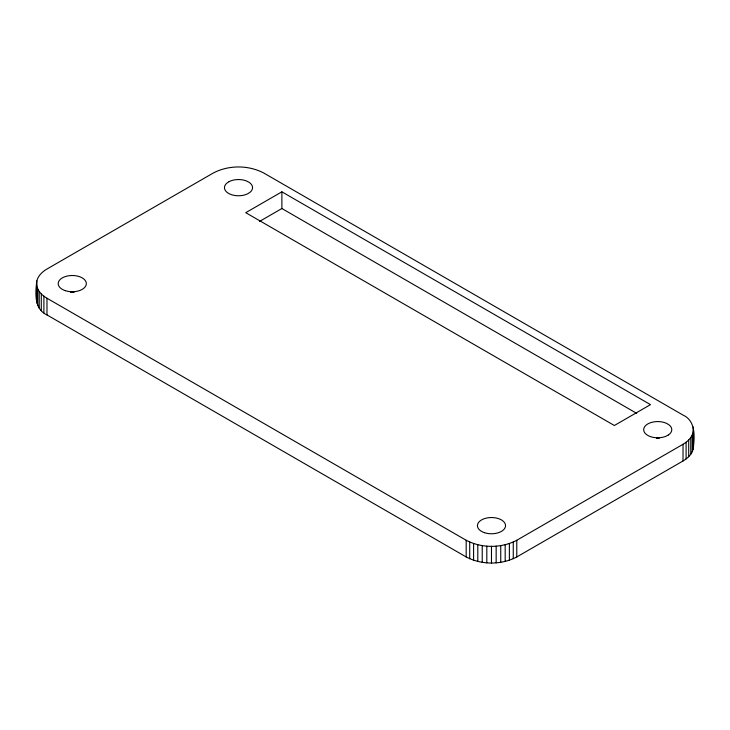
<?xml version="1.0" encoding="UTF-8"?>
<svg xmlns="http://www.w3.org/2000/svg" width="730" height="730" viewBox="0 0 730 730"><rect width="100%" height="100%" fill="white"/><g stroke="black" fill="none" stroke-linecap="round" stroke-linejoin="round"><path stroke-width="1.09" d="M36.5 283.632C36.619 277.135 41.683 272.08 46.975 269.023L213.215 173.046C228.672 164.925 248.355 164.925 263.813 173.046L683.024 415.078C695.206 420.526 694.741 435.171 693.5 446.368C693.381 452.865 688.317 457.92 683.024 460.977L516.785 556.953C501.327 565.075 481.645 565.075 466.187 556.953L46.975 314.922C34.794 309.474 35.259 294.829 36.5 283.632C36.619 290.12 41.683 295.175 46.975 298.232L466.187 540.264C481.645 548.385 501.327 548.385 516.785 540.264L683.024 444.287C688.317 441.221 693.381 436.175 693.5 429.678M36.5 300.322L36.81 297.621M281.88 191.826L245.745 212.686L614.359 425.508L650.494 404.639L281.88 191.826L281.88 208.515L636.697 413.372M259.415 221.482L281.88 208.515M693.19 443.676L693.5 446.368M693.19 426.986L693.19 449.069M692.277 435.025L692.277 451.715M690.781 437.58L690.781 454.279M688.709 440.007L688.709 456.697M686.109 442.252L686.109 458.942M683.024 444.287L683.024 460.977M516.785 540.264L516.785 556.953M513.263 542.043L513.263 558.733M509.376 543.549L509.376 560.239M505.178 544.735L505.178 561.434M500.743 545.611L500.743 562.301M496.154 546.131L496.154 562.83M491.482 546.314L491.482 563.003M486.819 546.131L486.819 562.83M482.229 545.611L482.229 562.301M477.794 544.735L477.794 561.434M473.597 543.549L473.597 560.239M469.709 542.043L469.709 558.733M466.187 540.264L466.187 556.953M46.975 298.232L46.975 314.922M43.891 296.197L43.891 312.896M41.291 293.953L41.291 310.651M39.219 291.535L39.219 308.224M37.723 288.971L37.723 305.669M36.81 280.931L36.81 303.014M70.445 292.274A14.053 8.112 0 0 1 74.113 292.274M656.498 438.292A14.053 8.112 0 0 1 659.254 438.31M229.092 181.633L226.711 183.248A14.053 8.112 0 0 0 229.403 193.833A14.053 8.112 0 0 0 247.935 193.669L250.317 192.054A14.053 8.112 0 0 0 248.939 182.208L246.147 180.839A14.053 8.112 0 0 0 229.092 181.633M668.498 434.898L665.787 436.33A14.053 8.112 0 0 1 646.962 434.898A14.053 8.112 0 0 1 647.784 423.947A14.053 8.112 0 0 1 666.755 423.464L669.237 425.024A14.053 8.112 0 0 1 668.498 434.898M65.244 290.659A14.053 8.112 0 0 0 86.332 283.632A14.053 8.112 0 0 0 65.244 276.597A14.053 8.112 0 0 0 65.244 290.659M484.455 532.681A14.053 8.112 0 0 0 505.543 525.655A14.053 8.112 0 0 0 484.455 518.629A14.053 8.112 0 0 0 484.455 532.681"/></g></svg>
